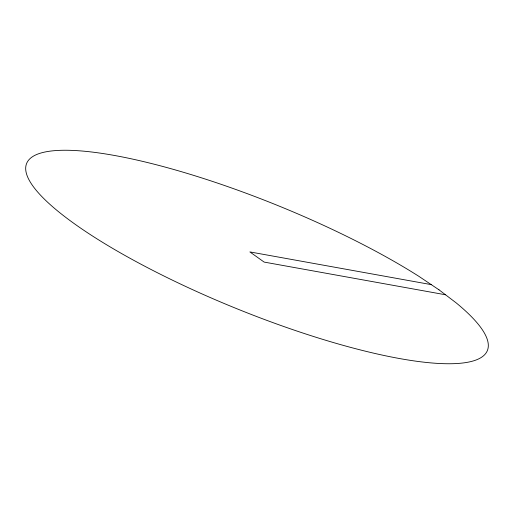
<?xml version="1.0" encoding="UTF-8"?>
<svg xmlns="http://www.w3.org/2000/svg" width="514" height="514" viewBox="0 0 514 514"><rect width="100%" height="100%" fill="white"/><g stroke="black" fill="none" stroke-linecap="round" stroke-linejoin="round"><path stroke-width="0.77" d="M431.24 284.621L249.862 251.918L264.138 262.082L445.522 294.779M438.982 289.806L418.781 276.269A248.635 55.506 22.1 0 0 38.794 153.699A248.635 55.506 22.1 0 0 279.655 325.047A248.635 55.506 22.1 0 0 456.059 302.785L438.982 289.806"/></g></svg>
